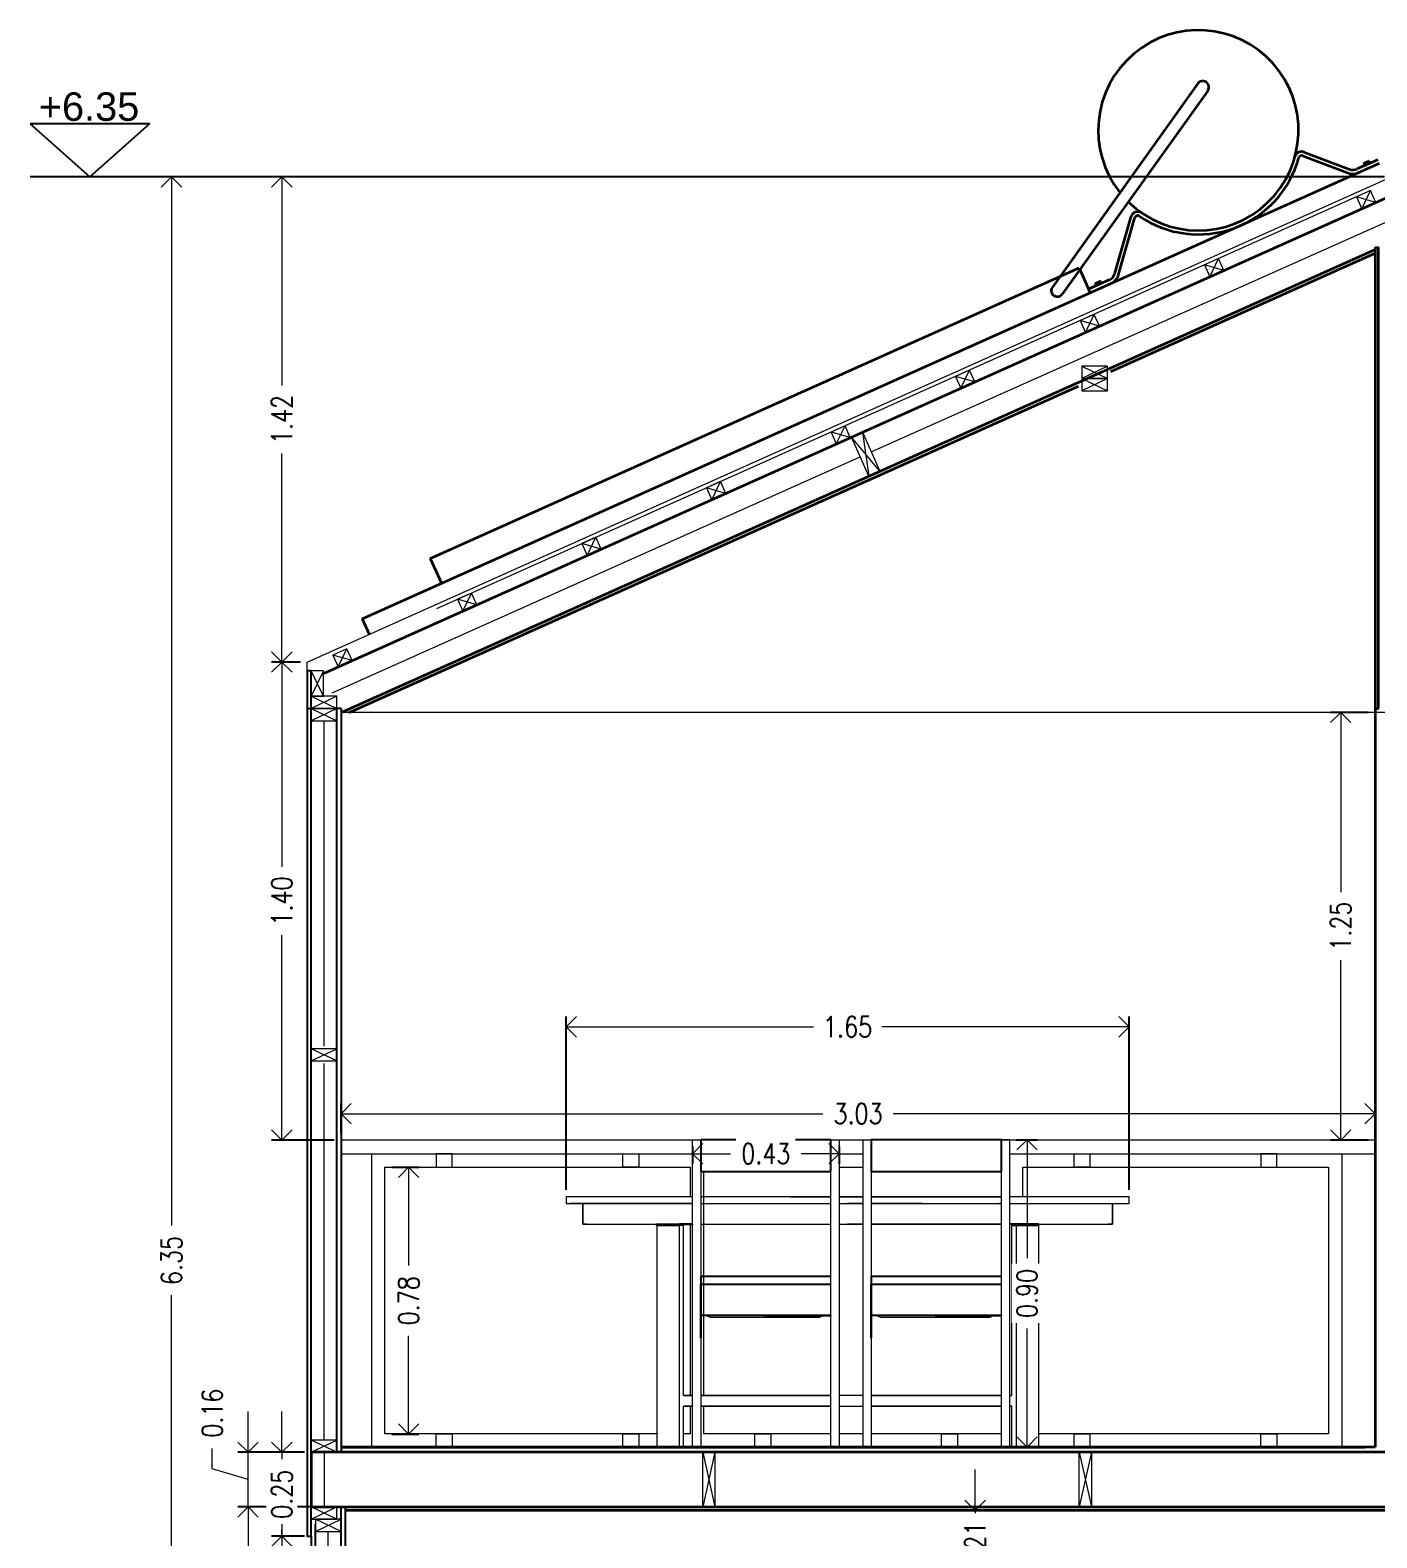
# Model space of a CAD drawing. Header units: inches. Extents: x -102.5 to -49.9, y 36.2 to 69.9.
# Drawn here: x -57.043 to -53.094, y 60.342 to 64.761 of the extents above; entities that cross this region are included whole.
import ezdxf

# ---------------------------------------------------------------- set-up
doc = ezdxf.new("R2010")
doc.units = ezdxf.units.IN
doc.header["$MEASUREMENT"] = 0
doc.layers.get('DEFPOINTS').update_dxf_attribs({"color": 210})
for name, color, linetype, lineweight in [('A-ANNO-DIMS', 3, 'Continuous', 18), ('A-DETL-MBND', 3, 'Continuous', 18), ('A-DETL-MCUT', 4, 'Continuous', 25), ('A-ELEV-IDEN', 3, 'Continuous', 18), ('A-ELEV-MBE1', 7, 'Continuous', 35), ('A-ELEV-MBE2', 4, 'Continuous', 25), ('A-SECT-MCUT', 7, 'Continuous', 35), ('A-WALL-PATT', 8, 'Continuous', 18), ('A-WALL-STUD', 3, 'Continuous', 18), ('arredi', 7, 'Continuous', 20)]:
    doc.layers.add(name, color=color, linetype=linetype, lineweight=lineweight)
doc.styles.add('E-ROMANS', font='romans.shx', dxfattribs={"width": 0.8})
doc.styles.get("Standard").update_dxf_attribs({"font": 'Arial.ttf'})
doc.dimstyles.new('Fabio1', dxfattribs={"dimscale": 0.001, "dimtxt": 60, "dimasz": 60, "dimexe": 30, "dimexo": 20, "dimgap": 30, "dimtad": 0, "dimzin": 0, "dimdsep": 46, "dimtxsty": 'E-ROMANS', "dimblk": 'OPEN90', "dimcen": 90, "dimclrd": 3, "dimclre": 3, "dimclrt": 3, "dimadec": 0, "dimazin": 0, "dimtfac": 1, "dimtmove": 1, "dimatfit": 3, "dimldrblk": 'OPEN90', "dimfxl": 1, "dimtfill": 1, "dimtolj": 1, "dimtzin": 0, "dimlwd": -1, "dimarcsym": 0})

# ---------------------------------------------------------------- blocks, each defined once
blk = doc.blocks.new('_Open90')
at = {"color": 0, "linetype": 'ByBlock', "lineweight": -2}
for p, q in [((0, 0), (-1, 0)), ((-0.5, 0.5), (0, 0)), ((0, 0), (-0.5, -0.5))]:
    blk.add_line(p, q, dxfattribs=at)
blk = doc.blocks.new('*D1373')
at = {"layer": 'A-ANNO-DIMS', "color": 3, "lineweight": -2, "transparency": 16777216}
for p, q in [((-53.1192, 62.7615), (-53.23, 62.7615)), ((-53.1192, 61.5081), (-53.23, 61.5081))]:
    blk.add_line(p, q, dxfattribs=at)
at = {"layer": 'A-ANNO-DIMS', "color": 3, "transparency": 16777216}
for p, q in [((-53.2, 62.7015), (-53.2, 62.2345)), ((-53.2, 61.5681), (-53.2, 62.0351))]:
    blk.add_line(p, q, dxfattribs=at)
at = {"layer": 'DEFPOINTS', "color": 0, "transparency": 16777216}
for p in [(-53.0992, 62.7615), (-53.2, 61.5081), (-53.0992, 61.5081)]:
    blk.add_point(p, dxfattribs=at)
at = {"layer": 'A-ANNO-DIMS', "color": 3, "transparency": 16777216, "xscale": 0.06, "yscale": 0.06, "zscale": 0.06}
for p, rotation in [((-53.2, 62.7615), 90), ((-53.2, 61.5081), 270)]:
    blk.add_blockref('_Open90', p, dxfattribs=dict(at, rotation=rotation))
at = {"layer": 'A-ANNO-DIMS', "color": 3, "transparency": 16777216, "insert": (-53.2, 62.1348), "char_height": 0.06, "attachment_point": 5, "rotation": 90, "style": 'E-ROMANS', "bg_fill": 3, "box_fill_scale": 1.25, "bg_fill_color": 256, "bg_fill_true_color": 13158600, "bg_fill_transparency": 0}
blk.add_mtext('\\A1;1.25', dxfattribs=at)
blk = doc.blocks.new('*D1374')
at = {"layer": 'A-ANNO-DIMS', "color": 3, "lineweight": -2, "transparency": 16777216}
for p, q in [((-56.1311, 61.5281), (-56.1311, 61.6153)), ((-53.0992, 61.5281), (-53.0992, 61.6153))]:
    blk.add_line(p, q, dxfattribs=at)
at = {"layer": 'A-ANNO-DIMS', "color": 3, "transparency": 16777216}
for p, q in [((-56.0711, 61.5853), (-54.7183, 61.5853)), ((-53.1592, 61.5853), (-54.512, 61.5853))]:
    blk.add_line(p, q, dxfattribs=at)
at = {"layer": 'DEFPOINTS', "color": 0, "transparency": 16777216}
for p in [(-53.0992, 61.5853), (-56.1311, 61.5081), (-53.0992, 61.5081)]:
    blk.add_point(p, dxfattribs=at)
at = {"layer": 'A-ANNO-DIMS', "color": 3, "transparency": 16777216, "xscale": 0.06, "yscale": 0.06, "zscale": 0.06, "rotation": 180}
blk.add_blockref('_Open90', (-56.1311, 61.5853), dxfattribs=at)
at = {"layer": 'A-ANNO-DIMS', "color": 3, "transparency": 16777216, "xscale": 0.06, "yscale": 0.06, "zscale": 0.06}
blk.add_blockref('_Open90', (-53.0992, 61.5853), dxfattribs=at)
at = {"layer": 'A-ANNO-DIMS', "color": 3, "transparency": 16777216, "insert": (-54.6152, 61.5853), "char_height": 0.06, "attachment_point": 5, "style": 'E-ROMANS', "bg_fill": 3, "box_fill_scale": 1.25, "bg_fill_color": 256, "bg_fill_true_color": 13158600, "bg_fill_transparency": 0}
blk.add_mtext('\\A1;3.03', dxfattribs=at)
blk = doc.blocks.new('*D1375')
at = {"layer": 'A-ANNO-DIMS', "color": 3, "lineweight": -2, "transparency": 16777216}
for p, q in [((-55.471, 61.3617), (-55.471, 61.87)), ((-53.8202, 61.3617), (-53.8202, 61.87))]:
    blk.add_line(p, q, dxfattribs=at)
at = {"layer": 'A-ANNO-DIMS', "color": 3, "transparency": 16777216}
for p, q in [((-55.411, 61.84), (-54.7453, 61.84)), ((-53.8802, 61.84), (-54.5459, 61.84))]:
    blk.add_line(p, q, dxfattribs=at)
at = {"layer": 'DEFPOINTS', "color": 0, "transparency": 16777216}
for p in [(-53.8202, 61.84), (-55.471, 61.3417, 1), (-53.8202, 61.3417, 1)]:
    blk.add_point(p, dxfattribs=at)
at = {"layer": 'A-ANNO-DIMS', "color": 3, "transparency": 16777216, "xscale": 0.06, "yscale": 0.06, "zscale": 0.06, "rotation": 180}
blk.add_blockref('_Open90', (-55.471, 61.84), dxfattribs=at)
at = {"layer": 'A-ANNO-DIMS', "color": 3, "transparency": 16777216, "xscale": 0.06, "yscale": 0.06, "zscale": 0.06}
blk.add_blockref('_Open90', (-53.8202, 61.84), dxfattribs=at)
at = {"layer": 'A-ANNO-DIMS', "color": 3, "transparency": 16777216, "insert": (-54.6456, 61.84), "char_height": 0.06, "attachment_point": 5, "style": 'E-ROMANS', "bg_fill": 3, "box_fill_scale": 1.25, "bg_fill_color": 256, "bg_fill_true_color": 13158600, "bg_fill_transparency": 0}
blk.add_mtext('\\A1;1.65', dxfattribs=at)
blk = doc.blocks.new('*D1376')
at = {"layer": 'A-ANNO-DIMS', "color": 3, "lineweight": -2, "transparency": 16777216}
for p, q in [((-54.1511, 61.5091), (-54.0897, 61.5091)), ((-54.1511, 60.6078), (-54.0897, 60.6078))]:
    blk.add_line(p, q, dxfattribs=at)
at = {"layer": 'A-ANNO-DIMS', "color": 3, "transparency": 16777216}
for p, q in [((-54.1197, 61.4491), (-54.1197, 61.1616)), ((-54.1197, 60.6678), (-54.1197, 60.9553))]:
    blk.add_line(p, q, dxfattribs=at)
at = {"layer": 'DEFPOINTS', "color": 0, "transparency": 16777216}
for p in [(-54.1711, 61.5091, 1), (-54.1711, 60.6078, 1), (-54.1197, 60.6078)]:
    blk.add_point(p, dxfattribs=at)
at = {"layer": 'A-ANNO-DIMS', "color": 3, "transparency": 16777216, "xscale": 0.06, "yscale": 0.06, "zscale": 0.06}
for p, rotation in [((-54.1197, 61.5091), 90), ((-54.1197, 60.6078), 270)]:
    blk.add_blockref('_Open90', p, dxfattribs=dict(at, rotation=rotation))
at = {"layer": 'A-ANNO-DIMS', "color": 3, "transparency": 16777216, "insert": (-54.1197, 61.0584), "char_height": 0.06, "attachment_point": 5, "rotation": 90, "style": 'E-ROMANS', "bg_fill": 3, "box_fill_scale": 1.25, "bg_fill_color": 256, "bg_fill_true_color": 13158600, "bg_fill_transparency": 0}
blk.add_mtext('\\A1;0.90', dxfattribs=at)
blk = doc.blocks.new('*D1361')
at = {"layer": 'A-ANNO-DIMS', "color": 3, "transparency": 16777216}
for p, q in [((-54.2716, 60.4828), (-54.2716, 60.5428)), ((-54.2716, 60.4228), (-54.2716, 60.4141)), ((-54.2716, 60.2128), (-54.2716, 60.2215)), ((-54.2716, 60.1528), (-54.2716, 60.0928))]:
    blk.add_line(p, q, dxfattribs=at)
at = {"layer": 'A-ANNO-DIMS', "color": 3, "lineweight": -2, "transparency": 16777216}
for p, q in [((-54.2107, 60.4228), (-54.3016, 60.4228)), ((-54.2107, 60.2128), (-54.3016, 60.2128))]:
    blk.add_line(p, q, dxfattribs=at)
at = {"layer": 'DEFPOINTS', "color": 0, "transparency": 16777216}
for p in [(-54.1907, 60.4228), (-54.1907, 60.2128)]:
    blk.add_point(p, dxfattribs=at)
at = {"layer": 'A-ANNO-DIMS', "color": 3, "transparency": 16777216, "xscale": 0.06, "yscale": 0.06, "zscale": 0.06}
for p, rotation in [((-54.2716, 60.4228), 270), ((-54.2716, 60.2128), 90)]:
    blk.add_blockref('_Open90', p, dxfattribs=dict(at, rotation=rotation))
at = {"layer": 'A-ANNO-DIMS', "color": 3, "transparency": 16777216, "insert": (-54.2716, 60.3178), "char_height": 0.06, "attachment_point": 5, "rotation": 90, "style": 'E-ROMANS', "bg_fill": 3, "box_fill_scale": 1.25, "bg_fill_color": 256, "bg_fill_true_color": 13158600, "bg_fill_transparency": 0}
blk.add_mtext('\\A1;0.21', dxfattribs=at)
at = {"layer": 'DEFPOINTS', "color": 0, "transparency": 16777216}
blk.add_point((-54.2716, 60.4228), dxfattribs=at)
blk = doc.blocks.new('*D1365')
at = {"layer": 'A-ANNO-DIMS', "color": 3, "lineweight": -2, "transparency": 16777216}
for p, q in [((-56.2382, 60.4328), (-56.3346, 60.4328)), ((-56.2382, 58.1128), (-56.3346, 58.1128))]:
    blk.add_line(p, q, dxfattribs=at)
at = {"layer": 'A-ANNO-DIMS', "color": 3, "transparency": 16777216}
for p, q in [((-56.3046, 60.3728), (-56.3046, 59.376)), ((-56.3046, 58.1728), (-56.3046, 59.1697))]:
    blk.add_line(p, q, dxfattribs=at)
at = {"layer": 'DEFPOINTS', "color": 0, "transparency": 16777216}
for p in [(-56.3046, 60.4328), (-56.2182, 60.4328), (-56.2182, 58.1128)]:
    blk.add_point(p, dxfattribs=at)
at = {"layer": 'A-ANNO-DIMS', "color": 3, "transparency": 16777216, "xscale": 0.06, "yscale": 0.06, "zscale": 0.06}
for p, rotation in [((-56.3046, 60.4328), 90), ((-56.3046, 58.1128), 270)]:
    blk.add_blockref('_Open90', p, dxfattribs=dict(at, rotation=rotation))
at = {"layer": 'A-ANNO-DIMS', "color": 3, "transparency": 16777216, "insert": (-56.3046, 59.2728), "char_height": 0.06, "attachment_point": 5, "rotation": 90, "style": 'E-ROMANS', "bg_fill": 3, "box_fill_scale": 1.25, "bg_fill_color": 256, "bg_fill_true_color": 13158600, "bg_fill_transparency": 0}
blk.add_mtext('\\A1;2.32', dxfattribs=at)
blk = doc.blocks.new('*D1366')
at = {"layer": 'A-ANNO-DIMS', "color": 3, "transparency": 16777216}
for p, q in [((-56.4036, 60.6528), (-56.4036, 60.7128)), ((-56.5086, 60.5443), (-56.5086, 60.6043)), ((-56.4036, 60.4328), (-56.4036, 60.5928)), ((-56.4036, 60.4328), (-56.4036, 60.5928)), ((-56.4036, 60.5128), (-56.5086, 60.5443)), ((-56.4036, 60.3728), (-56.4036, 60.3128))]:
    blk.add_line(p, q, dxfattribs=at)
at = {"layer": 'A-ANNO-DIMS', "color": 3, "lineweight": -2, "transparency": 16777216}
for p, q in [((-56.2381, 60.5928), (-56.4336, 60.5928)), ((-56.1391, 60.4328), (-56.4336, 60.4328))]:
    blk.add_line(p, q, dxfattribs=at)
at = {"layer": 'DEFPOINTS', "color": 0, "transparency": 16777216}
for p in [(-56.4036, 60.5928), (-56.2181, 60.5928), (-56.1191, 60.4328)]:
    blk.add_point(p, dxfattribs=at)
at = {"layer": 'A-ANNO-DIMS', "color": 3, "transparency": 16777216, "xscale": 0.06, "yscale": 0.06, "zscale": 0.06}
for p, rotation in [((-56.4036, 60.5928), 270), ((-56.4036, 60.4328), 90)]:
    blk.add_blockref('_Open90', p, dxfattribs=dict(at, rotation=rotation))
at = {"layer": 'A-ANNO-DIMS', "color": 3, "transparency": 16777216, "insert": (-56.5086, 60.7075), "char_height": 0.06, "attachment_point": 5, "rotation": 90, "style": 'E-ROMANS', "bg_fill": 3, "box_fill_scale": 1.25, "bg_fill_color": 256, "bg_fill_true_color": 13158600, "bg_fill_transparency": 0}
blk.add_mtext('\\A1;0.16', dxfattribs=at)
blk = doc.blocks.new('*D1367')
at = {"layer": 'A-ANNO-DIMS', "color": 3, "transparency": 16777216}
for p, q in [((-56.3046, 60.6528), (-56.3046, 60.7128)), ((-56.3046, 60.5928), (-56.3046, 60.573)), ((-56.3046, 60.3468), (-56.3046, 60.3667)), ((-56.3046, 60.2868), (-56.3046, 60.2268))]:
    blk.add_line(p, q, dxfattribs=at)
at = {"layer": 'A-ANNO-DIMS', "color": 3, "lineweight": -2, "transparency": 16777216}
for p, q in [((-56.2381, 60.5928), (-56.3346, 60.5928)), ((-56.2382, 60.3468), (-56.3346, 60.3468))]:
    blk.add_line(p, q, dxfattribs=at)
at = {"layer": 'DEFPOINTS', "color": 0, "transparency": 16777216}
for p in [(-56.2181, 60.5928), (-56.3046, 60.3468), (-56.2182, 60.3468)]:
    blk.add_point(p, dxfattribs=at)
at = {"layer": 'A-ANNO-DIMS', "color": 3, "transparency": 16777216, "xscale": 0.06, "yscale": 0.06, "zscale": 0.06}
for p, rotation in [((-56.3046, 60.5928), 270), ((-56.3046, 60.3468), 90)]:
    blk.add_blockref('_Open90', p, dxfattribs=dict(at, rotation=rotation))
at = {"layer": 'A-ANNO-DIMS', "color": 3, "transparency": 16777216, "insert": (-56.3046, 60.4698), "char_height": 0.06, "attachment_point": 5, "rotation": 90, "style": 'E-ROMANS', "bg_fill": 3, "box_fill_scale": 1.25, "bg_fill_color": 256, "bg_fill_true_color": 13158600, "bg_fill_transparency": 0}
blk.add_mtext('\\A1;0.25', dxfattribs=at)
blk = doc.blocks.new('*D1368')
at = {"layer": 'A-ANNO-DIMS', "color": 3, "lineweight": -2, "transparency": 16777216}
for p, q in [((-56.2502, 62.9092), (-56.3346, 62.9092)), ((-56.1511, 61.5081), (-56.3346, 61.5081))]:
    blk.add_line(p, q, dxfattribs=at)
at = {"layer": 'A-ANNO-DIMS', "color": 3, "transparency": 16777216}
for p, q in [((-56.3046, 62.8492), (-56.3046, 62.3084)), ((-56.3046, 61.5681), (-56.3046, 62.109))]:
    blk.add_line(p, q, dxfattribs=at)
at = {"layer": 'DEFPOINTS', "color": 0, "transparency": 16777216}
for p in [(-56.3046, 62.9092), (-56.2302, 62.9092), (-56.1311, 61.5081)]:
    blk.add_point(p, dxfattribs=at)
at = {"layer": 'A-ANNO-DIMS', "color": 3, "transparency": 16777216, "xscale": 0.06, "yscale": 0.06, "zscale": 0.06}
for p, rotation in [((-56.3046, 62.9092), 90), ((-56.3046, 61.5081), 270)]:
    blk.add_blockref('_Open90', p, dxfattribs=dict(at, rotation=rotation))
at = {"layer": 'A-ANNO-DIMS', "color": 3, "transparency": 16777216, "insert": (-56.3046, 62.2087), "char_height": 0.06, "attachment_point": 5, "rotation": 90, "style": 'E-ROMANS', "bg_fill": 3, "box_fill_scale": 1.25, "bg_fill_color": 256, "bg_fill_true_color": 13158600, "bg_fill_transparency": 0}
blk.add_mtext('\\A1;1.40', dxfattribs=at)
blk = doc.blocks.new('*D1354')
at = {"layer": 'A-ANNO-DIMS', "color": 3, "lineweight": -2, "transparency": 16777216}
for p, q in [((-53.0716, 64.3313), (-56.3346, 64.3313)), ((-56.2502, 62.9092), (-56.3346, 62.9092))]:
    blk.add_line(p, q, dxfattribs=at)
at = {"layer": 'A-ANNO-DIMS', "color": 3, "transparency": 16777216}
for p, q in [((-56.3046, 64.2713), (-56.3046, 63.72)), ((-56.3046, 62.9692), (-56.3046, 63.5205))]:
    blk.add_line(p, q, dxfattribs=at)
at = {"layer": 'DEFPOINTS', "color": 0, "transparency": 16777216}
for p in [(-56.3046, 64.3313), (-53.0516, 64.3313), (-56.2302, 62.9092)]:
    blk.add_point(p, dxfattribs=at)
at = {"layer": 'A-ANNO-DIMS', "color": 3, "transparency": 16777216, "xscale": 0.06, "yscale": 0.06, "zscale": 0.06}
for p, rotation in [((-56.3046, 64.3313), 90), ((-56.3046, 62.9092), 270)]:
    blk.add_blockref('_Open90', p, dxfattribs=dict(at, rotation=rotation))
at = {"layer": 'A-ANNO-DIMS', "color": 3, "transparency": 16777216, "insert": (-56.3046, 63.6202), "char_height": 0.06, "attachment_point": 5, "rotation": 90, "style": 'E-ROMANS', "bg_fill": 3, "box_fill_scale": 1.25, "bg_fill_color": 256, "bg_fill_true_color": 13158600, "bg_fill_transparency": 0}
blk.add_mtext('\\A1;1.42', dxfattribs=at)
blk = doc.blocks.new('*D1356')
at = {"layer": 'A-ANNO-DIMS', "color": 3, "lineweight": -2, "transparency": 16777216}
for p, q in [((-56.3246, 64.3313), (-56.6581, 64.3313)), ((-56.3246, 57.9788), (-56.6581, 57.9788))]:
    blk.add_line(p, q, dxfattribs=at)
at = {"layer": 'A-ANNO-DIMS', "color": 3, "transparency": 16777216}
for p, q in [((-56.6281, 64.2713), (-56.6281, 61.2571)), ((-56.6281, 58.0388), (-56.6281, 61.0531))]:
    blk.add_line(p, q, dxfattribs=at)
at = {"layer": 'DEFPOINTS', "color": 0, "transparency": 16777216}
for p in [(-56.6281, 64.3313), (-56.3046, 64.3313), (-56.3046, 57.9788)]:
    blk.add_point(p, dxfattribs=at)
at = {"layer": 'A-ANNO-DIMS', "color": 3, "transparency": 16777216, "xscale": 0.06, "yscale": 0.06, "zscale": 0.06}
for p, rotation in [((-56.6281, 64.3313), 90), ((-56.6281, 57.9788), 270)]:
    blk.add_blockref('_Open90', p, dxfattribs=dict(at, rotation=rotation))
at = {"layer": 'A-ANNO-DIMS', "color": 3, "transparency": 16777216, "insert": (-56.6281, 61.1551), "char_height": 0.06, "attachment_point": 5, "rotation": 90, "style": 'E-ROMANS', "bg_fill": 3, "box_fill_scale": 1.25, "bg_fill_color": 256, "bg_fill_true_color": 13158600, "bg_fill_transparency": 0}
blk.add_mtext('\\A1;6.35', dxfattribs=at)
blk = doc.blocks.new('*D1352')
at = {"layer": 'arredi', "color": 3, "lineweight": -2, "transparency": 16777216}
for p, q in [((-55.1001, 61.4891), (-55.1001, 61.4381)), ((-54.671, 61.4891), (-54.671, 61.4381))]:
    blk.add_line(p, q, dxfattribs=at)
at = {"layer": 'arredi', "color": 3, "transparency": 16777216}
for p, q in [((-55.0401, 61.4681), (-54.9887, 61.4681)), ((-54.731, 61.4681), (-54.7824, 61.4681))]:
    blk.add_line(p, q, dxfattribs=at)
at = {"layer": 'DEFPOINTS', "color": 0, "transparency": 16777216}
for p in [(-55.1001, 61.5091, 1), (-54.671, 61.5091, 1), (-54.671, 61.4681)]:
    blk.add_point(p, dxfattribs=at)
at = {"layer": 'arredi', "color": 3, "transparency": 16777216, "xscale": 0.06, "yscale": 0.06, "zscale": 0.06, "rotation": 180}
blk.add_blockref('_Open90', (-55.1001, 61.4681), dxfattribs=at)
at = {"layer": 'arredi', "color": 3, "transparency": 16777216, "xscale": 0.06, "yscale": 0.06, "zscale": 0.06}
blk.add_blockref('_Open90', (-54.671, 61.4681), dxfattribs=at)
at = {"layer": 'arredi', "color": 3, "transparency": 16777216, "insert": (-54.8856, 61.4681), "char_height": 0.06, "attachment_point": 5, "style": 'E-ROMANS', "bg_fill": 3, "box_fill_scale": 1.25, "bg_fill_color": 256, "bg_fill_true_color": 13158600, "bg_fill_transparency": 0}
blk.add_mtext('\\A1;0.43', dxfattribs=at)
blk = doc.blocks.new('*D1353')
at = {"layer": 'arredi', "color": 3, "lineweight": -2, "transparency": 16777216}
for p, q in [((-55.9822, 61.4281), (-55.9029, 61.4281)), ((-55.9822, 60.646), (-55.9029, 60.646))]:
    blk.add_line(p, q, dxfattribs=at)
at = {"layer": 'arredi', "color": 3, "transparency": 16777216}
for p, q in [((-55.9329, 61.3681), (-55.9329, 61.1402)), ((-55.9329, 60.706), (-55.9329, 60.9339))]:
    blk.add_line(p, q, dxfattribs=at)
at = {"layer": 'DEFPOINTS', "color": 0, "transparency": 16777216}
for p in [(-56.0022, 61.4281), (-56.0022, 60.646), (-55.9329, 60.646)]:
    blk.add_point(p, dxfattribs=at)
at = {"layer": 'arredi', "color": 3, "transparency": 16777216, "xscale": 0.06, "yscale": 0.06, "zscale": 0.06}
for p, rotation in [((-55.9329, 61.4281), 90), ((-55.9329, 60.646), 270)]:
    blk.add_blockref('_Open90', p, dxfattribs=dict(at, rotation=rotation))
at = {"layer": 'arredi', "color": 3, "transparency": 16777216, "insert": (-55.9329, 61.0371), "char_height": 0.06, "attachment_point": 5, "rotation": 90, "style": 'E-ROMANS', "bg_fill": 3, "box_fill_scale": 1.25, "bg_fill_color": 256, "bg_fill_true_color": 13158600, "bg_fill_transparency": 0}
blk.add_mtext('\\A1;0.78', dxfattribs=at)

msp = doc.modelspace()

# ---------------------------------------------------------------- linework, layer by layer
at = {"color": 7, "lineweight": 0}
for p, q in [((-55.1274, 61.258, 1), (-55.1401, 61.258, 1)), ((-55.1274, 61.2616, 1), (-55.1274, 61.258, 1)), ((-55.2055, 60.7284, 1), (-55.2055, 60.7284, 1))]:
    msp.add_line(p, q, dxfattribs=at)
for points in [[(-55.1001, 61.0942), (-55.1001, 61.5091), (-55.0765, 61.5091)], [(-54.6947, 61.0942), (-54.6947, 61.5091), (-54.671, 61.5091)], [(-54.6001, 61.0942), (-54.6001, 61.5091), (-54.5765, 61.5091)], [(-54.1711, 61.5081), (-54.1711, 61.5091), (-54.1948, 61.5091)], [(-54.4638, 61.3417), (-54.5765, 61.3417)], [(-55.0765, 61.3217), (-54.6947, 61.3217)], [(-54.5765, 61.3217), (-54.1947, 61.3217)], [(-55.1274, 60.7594), (-55.1274, 61.258)], [(-54.5765, 61.2616), (-54.4838, 61.2616)], [(-54.1638, 61.2616), (-54.1638, 61.258)], [(-54.1966, 60.7594), (-54.5765, 60.7594)], [(-55.1881, 60.6078), (-55.1225, 60.6078), (-55.1098, 60.6078)], [(-55.1095, 60.6078), (-55.1223, 60.6078), (-55.1879, 60.6078)], [(-54.0654, 60.6078), (-54.131, 60.6078), (-54.1437, 60.6078)], [(-54.1437, 60.6078), (-54.131, 60.6078), (-54.0654, 60.6078)]]:
    msp.add_lwpolyline(points, dxfattribs=at)
at = {"color": 7, "lineweight": 0, "elevation": 1}
for points in [[(-55.0765, 61.005), (-55.0765, 60.6078), (-55.1001, 60.6078), (-55.1001, 61.005), (-55.1001, 61.0178), (-55.1001, 61.0305), (-55.1001, 61.0432), (-55.1001, 61.056), (-55.1001, 61.0687), (-55.1001, 61.0815), (-55.1001, 61.0942), (-55.1001, 61.5091), (-55.0765, 61.5091), (-55.0765, 61.0942), (-55.0765, 61.0815), (-55.0765, 61.0687), (-55.0765, 61.056), (-55.0765, 61.0432), (-55.0765, 61.0305), (-55.0765, 61.0178), (-55.0765, 61.005), (-55.0765, 60.6138)], [(-54.671, 61.005), (-54.671, 60.6077), (-54.6947, 60.6077), (-54.6947, 61.005), (-54.6947, 61.0178), (-54.6947, 61.0305), (-54.6947, 61.0432), (-54.6947, 61.056), (-54.6947, 61.0687), (-54.6947, 61.0815), (-54.6947, 61.0942), (-54.6947, 61.5091), (-54.671, 61.5091), (-54.671, 61.0942), (-54.671, 61.0815), (-54.671, 61.0687), (-54.671, 61.056), (-54.671, 61.0432), (-54.671, 61.0305), (-54.671, 61.0178), (-54.671, 61.005), (-54.671, 60.6138)], [(-54.1711, 61.5081), (-54.1711, 61.5091), (-54.1948, 61.5091), (-54.1948, 61.5081)], [(-54.1711, 61.005), (-54.1711, 60.6078), (-54.1947, 60.6078), (-54.1947, 61.005), (-54.1947, 61.0178), (-54.1947, 61.0305), (-54.1947, 61.0432), (-54.1947, 61.056), (-54.1947, 61.0687), (-54.1947, 61.0815), (-54.1947, 61.0942), (-54.1947, 61.5091), (-54.1711, 61.5091), (-54.1711, 61.0942), (-54.1711, 61.0815), (-54.1711, 61.0687), (-54.1711, 61.056), (-54.1711, 61.0432), (-54.1711, 61.0305), (-54.1711, 61.0178), (-54.1711, 61.005), (-54.1711, 60.6138)], [(-55.1001, 61.3417), (-55.4583, 61.3417), (-55.471, 61.3417), (-55.471, 61.3217), (-55.4583, 61.3217)], [(-54.8129, 61.3417), (-54.6947, 61.3417), (-54.9783, 61.3417), (-55.0765, 61.3417)], [(-54.3129, 61.3417), (-54.1947, 61.3417), (-54.4783, 61.3417), (-54.5765, 61.3417), (-54.3129, 61.3417), (-54.2002, 61.3417), (-54.1966, 61.3417), (-54.2002, 61.3417)], [(-54.1711, 61.3217), (-54.0966, 61.3217), (-54.0056, 61.3217), (-53.9293, 61.3217), (-53.8711, 61.3217), (-53.8329, 61.3217), (-53.8202, 61.3217), (-53.8202, 61.3417), (-53.8329, 61.3417), (-53.8711, 61.3417), (-53.9293, 61.3417), (-54.0056, 61.3417), (-54.0966, 61.3417), (-54.1711, 61.3417)], [(-55.4092, 61.2616), (-55.4219, 61.2616), (-55.4219, 61.3217), (-55.4219, 61.2616), (-55.4092, 61.2616), (-55.3764, 61.2616), (-55.3237, 61.2616), (-55.2546, 61.2616), (-55.2055, 61.2616)], [(-54.671, 61.3217), (-54.6456, 61.3217), (-54.6001, 61.3217), (-54.6456, 61.3217)], [(-54.4274, 61.3217), (-54.5765, 61.3217), (-54.4274, 61.3217), (-54.2002, 61.3217), (-54.1966, 61.3217), (-54.2002, 61.3217)], [(-54.0857, 61.2616), (-54.0366, 61.2616), (-53.9675, 61.2616), (-53.9148, 61.2616), (-53.882, 61.2616), (-53.8693, 61.2616), (-53.8693, 61.3217), (-53.8693, 61.2616), (-53.882, 61.2616)], [(-55.2055, 61.258), (-55.2055, 60.7284), (-55.2055, 60.6078), (-55.1401, 60.6078), (-55.1274, 60.6078), (-55.1274, 60.7284)], [(-55.1401, 61.258), (-55.1401, 60.7594), (-55.1401, 60.7284), (-55.1401, 60.6078)], [(-55.0765, 61.2616), (-54.9837, 61.2616), (-54.6947, 61.2616)], [(-54.671, 61.2616), (-54.6456, 61.2616), (-54.6001, 61.2616), (-54.6456, 61.2616)], [(-54.1966, 61.2616), (-54.4838, 61.2616), (-54.5765, 61.2616), (-54.4838, 61.2616), (-54.1947, 61.2616)], [(-54.1638, 60.7594), (-54.1638, 61.258), (-54.1511, 61.258), (-54.1511, 60.7594), (-54.1511, 60.7284), (-54.1511, 60.6076), (-54.1638, 60.6076), (-54.1638, 60.7284), (-54.1711, 60.7284), (-54.1638, 60.7284)], [(-54.1511, 61.258), (-54.0857, 61.258), (-54.0857, 60.7594), (-54.0857, 60.7284), (-54.0857, 60.6078), (-54.1511, 60.6078)], [(-55.0601, 60.9941), (-55.0492, 60.9886), (-55.0401, 60.9886), (-54.8892, 60.9886), (-54.7365, 60.9886), (-54.7274, 60.9886), (-54.7183, 60.9941)], [(-54.5765, 61.005), (-54.5765, 60.6078), (-54.5983, 60.6077), (-54.5765, 60.6078), (-54.5983, 60.6077)], [(-54.5601, 60.9941), (-54.5492, 60.9886), (-54.5402, 60.9886), (-54.3892, 60.9886), (-54.2366, 60.9886), (-54.2274, 60.9886), (-54.2184, 60.9941)], [(-54.6001, 60.7594), (-54.6456, 60.7594), (-54.671, 60.7594)], [(-54.671, 60.7284), (-54.6456, 60.7284), (-54.6001, 60.7284)]]:
    msp.add_lwpolyline(points, dxfattribs=at)
at = {"elevation": 1}
for points in [[(-54.6947, 61.4163), (-54.6947, 61.5091), (-55.0765, 61.5091), (-55.0765, 61.4163), (-54.6947, 61.4163)], [(-54.1947, 61.4163), (-54.1947, 61.5091), (-54.5765, 61.5091), (-54.5765, 61.4163), (-54.1947, 61.4163)], [(-55.1401, 61.258), (-55.2055, 61.258), (-55.2055, 61.2616), (-55.1001, 61.2616), (-55.1383, 61.2616)], [(-54.0857, 61.258), (-54.0857, 61.2616), (-54.1711, 61.2616)], [(-54.6947, 61.1079), (-55.0765, 61.1079), (-55.0765, 60.9941), (-55.0765, 61.0859), (-54.6947, 61.0859)], [(-54.1947, 61.1079), (-54.5765, 61.1079), (-54.5765, 60.9941), (-54.5765, 61.0859), (-54.1947, 61.0859)], [(-54.8892, 60.9941), (-54.6947, 60.9941), (-54.8892, 60.9941), (-55.0765, 60.9941), (-55.0765, 60.9286), (-55.0765, 60.9941), (-55.0765, 61.0055)], [(-54.3892, 60.9941), (-54.1947, 60.9941), (-54.3892, 60.9941), (-54.5765, 60.9941), (-54.5765, 60.9286), (-54.5765, 60.9941), (-54.5765, 61.0055)]]:
    msp.add_lwpolyline(points, dxfattribs=at)
at = {"color": 7, "lineweight": 0, "elevation": 1}
for points in [[(-54.6001, 61.0815), (-54.6001, 61.5091), (-54.5765, 61.5091), (-54.5765, 61.0942), (-54.5765, 61.0815), (-54.5765, 61.0687), (-54.5765, 61.056), (-54.5765, 61.0432), (-54.5765, 61.0305), (-54.5765, 61.0178), (-54.5765, 61.005), (-54.5765, 60.6078), (-54.6001, 60.6078), (-54.6001, 61.005), (-54.6001, 61.0178), (-54.6001, 61.0305), (-54.6001, 61.0432), (-54.6001, 61.056), (-54.6001, 61.0687)], [(-54.671, 61.3417), (-54.6456, 61.3417)], [(-54.6456, 61.3417), (-54.6001, 61.3417)], [(-55.3619, 61.3217), (-55.4201, 61.3217), (-55.4583, 61.3217), (-55.4201, 61.3217), (-55.3619, 61.3217), (-55.2856, 61.3217), (-55.1946, 61.3217), (-55.1001, 61.3217), (-55.1946, 61.3217), (-55.2856, 61.3217)], [(-55.1274, 60.7594), (-55.1001, 60.7594)], [(-55.1001, 60.7284), (-55.1274, 60.7284)], [(-55.0765, 60.7594), (-54.6947, 60.7594)], [(-54.6947, 60.7284), (-55.0765, 60.7284)], [(-54.5765, 60.7594), (-54.1966, 60.7594)], [(-54.1966, 60.7284), (-54.5765, 60.7284)], [(-54.1711, 60.7594), (-54.1638, 60.7594)]]:
    msp.add_lwpolyline(points, close=True, dxfattribs=at)
at = {"layer": 'A-ANNO-DIMS'}
msp.add_line((-53.0041, 62.7615), (-56.1311, 62.7616), dxfattribs=at)
at = {"layer": 'A-DETL-MBND'}
for p, q in [((-56.2302, 62.9092), (-53.0209, 64.345)), ((-56.2302, 62.8838), (-56.2302, 62.9092))]:
    msp.add_line(p, q, dxfattribs=at)
at = {"layer": 'A-DETL-MCUT'}
msp.add_line((-56.1311, 62.7728), (-56.1431, 62.7728), dxfattribs=at)
msp.add_lwpolyline([(-56.2181, 62.8838), (-56.2302, 62.8838), (-56.2302, 62.7728), (-56.2181, 62.7728)], close=True, dxfattribs=at)
for points in [[(-56.2302, 62.7728), (-56.2302, 60.3468), (-56.2182, 60.3468), (-56.2181, 62.7728)], [(-56.1311, 62.7728), (-56.1311, 60.5928), (-56.1431, 60.5928), (-56.1431, 62.7728)], [(-56.1191, 60.4328), (-56.1191, 58.1128), (-56.1311, 58.1128), (-56.1311, 60.4328)], [(-56.2182, 60.3468), (-56.2182, 57.9788), (-56.2061, 57.9788), (-56.2061, 60.3608)]]:
    msp.add_lwpolyline(points, dxfattribs=at)
at = {"layer": 'A-ELEV-IDEN'}
msp.add_lwpolyline([(-53.1128, 64.2908), (-55.8511, 63.0655)], dxfattribs=at)
at = {"layer": 'A-ELEV-MBE1'}
for p, q in [((-53.6188, 64.6045), (-54.0454, 64.0083)), ((-53.59, 64.5835), (-54.0165, 63.9873)), ((-53.3109, 64.3932), (-53.1789, 64.3428)), ((-53.3067, 64.404), (-53.1748, 64.3536)), ((-53.0909, 64.3816), (-53.152, 64.3543)), ((-53.1288, 64.3652), (-53.1314, 64.3709)), ((-53.1311, 64.3716), (-53.1177, 64.3776)), ((-53.1258, 64.3665), (-53.1284, 64.3722)), ((-53.12, 64.376), (-53.1175, 64.3703)), ((-53.117, 64.3773), (-53.1145, 64.3716)), ((-53.8624, 64.048), (-53.8148, 64.2155)), ((-53.8512, 64.0448), (-53.8035, 64.2125)), ((-53.8788, 64.029), (-53.9392, 64.0019)), ((-53.9392, 64.0019), (-53.9345, 63.9914)), ((-53.9164, 64.0127), (-53.919, 64.0184)), ((-53.9187, 64.0191), (-53.9053, 64.0251)), ((-53.9134, 64.0141), (-53.916, 64.0198)), ((-53.9076, 64.0235), (-53.905, 64.0178)), ((-53.9046, 64.0249), (-53.9021, 64.0192)), ((-53.0992, 62.7728), (-53.0992, 60.6078)), ((-56.1311, 60.6078), (-54.151, 60.6078, 1)), ((-53.0992, 60.6078), (-56.1311, 60.6078)), ((-54.151, 60.6078, 1), (-53.1292, 60.6078)), ((-54.8221, 60.4228), (-50.0242, 60.4228))]:
    msp.add_line(p, q, dxfattribs=at)
at = {"layer": 'A-ELEV-MBE1', "lineweight": 20}
for p, q in [((-54.1947, 61.5081), (-56.1311, 61.5081)), ((-56.1311, 61.5081), (-56.1311, 60.6078)), ((-53.0992, 61.5081), (-54.1711, 61.5081)), ((-56.1311, 61.4681), (-55.1001, 61.4681, 1)), ((-56.0419, 61.4681), (-56.0419, 60.6078)), ((-54.671, 61.4681), (-54.6001, 61.4681)), ((-54.671, 61.4281), (-54.6001, 61.4281)), ((-54.1711, 61.4681), (-53.0992, 61.4681)), ((-53.1965, 61.4681), (-53.1965, 60.6078)), ((-55.0675, 60.7594, 0.1456), (-55.0675, 61.4163, 1)), ((-55.0675, 60.6474), (-55.0675, 60.7284, 0.1054)), ((-54.6947, 60.6474), (-55.0675, 60.6474)), ((-54.6001, 60.6474), (-54.671, 60.6474)), ((-54.1947, 60.6474, 1), (-54.5765, 60.6474))]:
    msp.add_line(p, q, dxfattribs=at)
at = {"layer": 'A-ELEV-MBE1'}
for points in [[(-56.0686, 63.0362), (-53.0862, 64.371)], [(-56.1821, 62.8758), (-53.0516, 64.2765)], [(-56.1311, 62.7616), (-53.0991, 64.1184)], [(-53.8741, 63.7606), (-53.0991, 64.1074)], [(-55.8695, 63.213), (-53.9672, 64.0644)], [(-53.9672, 64.0644), (-53.9345, 63.9914)], [(-56.1071, 62.7615), (-53.9691, 63.7181)], [(-55.8695, 63.213), (-55.8368, 63.14)], [(-56.0686, 63.0362), (-56.0482, 62.9906)], [(-56.2182, 60.4328), (-53.0242, 60.4328), (-53.0242, 60.5928), (-56.2181, 60.5928), (-56.2182, 60.4328)], [(-56.1191, 60.4228), (-54.8221, 60.4228)]]:
    msp.add_lwpolyline(points, dxfattribs=at)
at = {"layer": 'A-ELEV-MBE1', "lineweight": 20}
for points in [[(-55.2055, 60.6474), (-56.0022, 60.6474), (-56.0022, 61.4281), (-55.1076, 61.4281), (-55.1076, 61.3417)], [(-55.2055, 60.6474), (-56.0022, 60.6474), (-56.0022, 61.4281), (-55.1076, 61.4281), (-55.1076, 61.3417)], [(-54.1319, 61.3417), (-54.1319, 61.4281), (-53.2363, 61.4281), (-53.2363, 60.6474), (-54.0857, 60.6474)], [(-55.1076, 61.2616), (-55.1076, 60.7594)], [(-55.1076, 61.2616), (-55.1076, 60.7594)], [(-55.1076, 60.7284), (-55.1076, 60.6474), (-55.1274, 60.6474)], [(-55.1076, 60.7284), (-55.1076, 60.6474), (-55.1274, 60.6474)]]:
    msp.add_lwpolyline(points, dxfattribs=at)
for points in [[(-55.8521, 61.4281), (-55.8054, 61.4281), (-55.8054, 61.4681), (-55.8521, 61.4681)], [(-55.3048, 61.4681), (-55.2582, 61.4681), (-55.2582, 61.4281), (-55.3048, 61.4281)], [(-53.9817, 61.4681), (-53.9351, 61.4681), (-53.9351, 61.4281), (-53.9817, 61.4281)], [(-53.4344, 61.4281), (-53.3878, 61.4281), (-53.3878, 61.4681), (-53.4344, 61.4681)], [(-55.8522, 60.6474), (-55.8055, 60.6474), (-55.8055, 60.6079), (-55.8522, 60.6079)], [(-55.3048, 60.6474), (-55.2582, 60.6474), (-55.2582, 60.6078), (-55.3048, 60.6078)], [(-54.9177, 60.6474), (-54.8711, 60.6474), (-54.8711, 60.6079), (-54.9177, 60.6079)], [(-54.9177, 60.6474), (-54.8711, 60.6474), (-54.8711, 60.6079), (-54.9177, 60.6079)], [(-54.3704, 60.6474), (-54.3238, 60.6474), (-54.3238, 60.6078), (-54.3704, 60.6078)], [(-54.3704, 60.6474), (-54.3238, 60.6474), (-54.3238, 60.6078), (-54.3704, 60.6078)], [(-53.9817, 60.6474), (-53.9351, 60.6474), (-53.9351, 60.6078), (-53.9817, 60.6078)], [(-53.4344, 60.6474), (-53.3877, 60.6474), (-53.3877, 60.6078), (-53.4344, 60.6078)]]:
    msp.add_lwpolyline(points, close=True, dxfattribs=at)
at = {"layer": 'A-ELEV-MBE1'}
for centre, radius, start, end in [((-53.6174, 64.4676), 0.2936, 225.5684, 218.4373), ((-53.6043, 64.5941), 0.0178, 323.5018, 144.7184), ((-53.6174, 64.4676), 0.3052, 235.3503, 344.8856), ((-53.3142, 64.3845), 0.0208, 69.1101, 160.1951), ((-53.3142, 64.3845), 0.00927, 69.1393, 157.4318), ((-53.1641, 64.3814), 0.0414, 249.1101, 294.1101), ((-53.1641, 64.3814), 0.0298, 249.1101, 294.1101), ((-53.1309, 64.3711), 0.000537, 114.1101, 204.1101), ((-53.1289, 64.372), 0.000537, 24.1101, 114.1101), ((-53.1283, 64.3654), 0.000537, 204.1101, 294.1101), ((-53.1279, 64.3725), 0.000537, 114.1101, 204.1101), ((-53.1263, 64.3663), 0.000537, 294.1101, 24.1101), ((-53.1254, 64.3668), 0.000537, 204.1101, 294.1101), ((-53.1205, 64.3758), 0.000537, 24.1101, 114.1101), ((-53.1195, 64.3762), 0.000537, 114.1101, 204.1101), ((-53.1175, 64.3771), 0.000537, 24.1101, 114.1101), ((-53.1179, 64.3701), 0.000537, 294.1101, 24.1101), ((-53.117, 64.3705), 0.000537, 204.1101, 294.1101), ((-53.115, 64.3714), 0.000537, 294.1101, 24.1101), ((-53.7952, 64.2084), 0.0208, 59.8894, 159.9915), ((-53.7952, 64.2084), 0.00926, 62.3083, 153.6229), ((-53.891, 64.0561), 0.0298, 294.1101, 344.1101), ((-53.891, 64.0561), 0.0414, 294.1101, 344.1101), ((-54.031, 63.9978), 0.0178, 144.1101, 325.08), ((-53.9185, 64.0187), 0.000537, 114.1101, 204.1101), ((-53.9165, 64.0196), 0.000537, 24.1101, 114.1101), ((-53.9159, 64.0129), 0.000537, 204.1101, 294.1101), ((-53.9155, 64.02), 0.000537, 114.1101, 204.1101), ((-53.9139, 64.0138), 0.000537, 294.1101, 24.1101), ((-53.9129, 64.0143), 0.000537, 204.1101, 294.1101), ((-53.9081, 64.0233), 0.000537, 24.1101, 114.1101), ((-53.9071, 64.0237), 0.000537, 114.1101, 204.1101), ((-53.9051, 64.0246), 0.000537, 24.1101, 114.1101), ((-53.9055, 64.0176), 0.000537, 294.1101, 24.1101), ((-53.9046, 64.018), 0.000537, 204.1101, 294.1101), ((-53.9026, 64.0189), 0.000537, 294.1101, 24.1101)]:
    msp.add_arc(centre, radius, start, end, dxfattribs=at)
at = {"layer": 'A-ELEV-MBE1', "lineweight": 20}
for p in [(-55.8522, 60.6325), (-55.8126, 60.6474)]:
    msp.add_point(p, dxfattribs=at)
at = {"layer": 'A-ELEV-MBE2'}
msp.add_line((-56.2061, 58.1628), (-56.2061, 60.3828), dxfattribs=at)
at = {"layer": 'A-SECT-MCUT'}
msp.add_line((-53.0992, 62.7728), (-53.0892, 62.7728), dxfattribs=at)
msp.add_lwpolyline([(-53.0891, 62.7728), (-53.0891, 64.1228), (-53.0991, 64.1228), (-53.0992, 62.7728)], close=True, dxfattribs=at)
at = {"layer": 'A-WALL-PATT', "ltscale": 0.1}
for p, q in [((-56.1806, 61.7828), (-56.1806, 62.7368)), ((-56.1806, 60.6288), (-56.1806, 61.7328)), ((-56.1806, 60.5928), (-56.1806, 60.4328)), ((-56.1686, 59.3128), (-56.1686, 60.3608))]:
    msp.add_line(p, q, dxfattribs=at)
at = {"layer": 'A-WALL-PATT', "ltscale": 0.16}
for points in [[(-54.5765, 63.5257), (-53.0696, 64.1973)], [(-56.1567, 62.8187), (-54.6094, 63.511)]]:
    msp.add_lwpolyline(points, dxfattribs=at)
at = {"layer": 'A-WALL-STUD'}
for p, q in [((-53.0972, 64.2561), (-53.1538, 64.2724)), ((-53.1383, 64.2378), (-53.1128, 64.2908)), ((-53.5836, 64.0385), (-53.558, 64.0916)), ((-53.5425, 64.0569), (-53.5991, 64.0732)), ((-53.9076, 63.8935), (-53.9642, 63.9098)), ((-53.9487, 63.8751), (-53.9231, 63.9282)), ((-53.8841, 63.7762), (-53.9591, 63.7402)), ((-53.9591, 63.7762), (-53.8841, 63.7402)), ((-54.2727, 63.7302), (-54.3293, 63.7465)), ((-54.3138, 63.7118), (-54.2883, 63.7648)), ((-53.8841, 63.7402), (-53.9591, 63.7042)), ((-53.9591, 63.7402), (-53.8841, 63.7042)), ((-54.6789, 63.5484), (-54.6534, 63.6015)), ((-54.6378, 63.5668), (-54.6944, 63.5831)), ((-54.5512, 63.4686), (-54.6347, 63.5682)), ((-54.6019, 63.5829), (-54.584, 63.4539)), ((-55.003, 63.4034), (-55.0596, 63.4197)), ((-55.044, 63.385), (-55.0185, 63.4381)), ((-55.3681, 63.24), (-55.4247, 63.2563)), ((-55.4092, 63.2216), (-55.3836, 63.2747)), ((-55.7743, 63.0583), (-55.7487, 63.1113)), ((-55.7332, 63.0767), (-55.7898, 63.093)), ((-56.0983, 62.9133), (-56.1549, 62.9296)), ((-56.1394, 62.8949), (-56.1138, 62.948)), ((-56.1821, 62.8088), (-56.2181, 62.8838)), ((-56.1821, 62.8838), (-56.2181, 62.8088)), ((-56.1431, 62.8088), (-56.2181, 62.7728)), ((-56.2181, 62.8088), (-56.1431, 62.7728)), ((-56.1431, 62.7728), (-56.2181, 62.7368)), ((-56.2181, 62.7728), (-56.1431, 62.7368)), ((-56.2181, 61.7398), (-56.1431, 61.7758)), ((-56.1431, 61.7398), (-56.2181, 61.7758)), ((-56.2181, 60.5928), (-56.1431, 60.6288)), ((-56.1431, 60.5928), (-56.2181, 60.6288)), ((-56.2182, 60.3968), (-56.1432, 60.4328)), ((-56.1432, 60.3968), (-56.2182, 60.4328)), ((-56.2061, 60.3608), (-56.1311, 60.3968)), ((-56.1311, 60.3608), (-56.2061, 60.3968))]:
    msp.add_line(p, q, dxfattribs=at)
for points in [[(-53.1383, 64.2378), (-53.0972, 64.2561), (-53.1128, 64.2908), (-53.1538, 64.2724)], [(-53.5836, 64.0385), (-53.5425, 64.0569), (-53.558, 64.0916), (-53.5991, 64.0732)], [(-53.9487, 63.8751), (-53.9076, 63.8935), (-53.9231, 63.9282), (-53.9642, 63.9098)], [(-53.8841, 63.7762), (-53.9591, 63.7762), (-53.9591, 63.7402), (-53.8841, 63.7402)], [(-54.3138, 63.7118), (-54.2727, 63.7302), (-54.2883, 63.7648), (-54.3293, 63.7465)], [(-53.8841, 63.7402), (-53.9591, 63.7402), (-53.9591, 63.7042), (-53.8841, 63.7042)], [(-54.6789, 63.5484), (-54.6378, 63.5668), (-54.6534, 63.6015), (-54.6944, 63.5831)], [(-54.6347, 63.5682), (-54.6019, 63.5829), (-54.5512, 63.4686), (-54.584, 63.4539)], [(-55.044, 63.385), (-55.003, 63.4034), (-55.0185, 63.4381), (-55.0596, 63.4197)], [(-55.4092, 63.2216), (-55.3681, 63.24), (-55.3836, 63.2747), (-55.4247, 63.2563)], [(-55.7743, 63.0583), (-55.7332, 63.0767), (-55.7487, 63.1113), (-55.7898, 63.093)], [(-56.1394, 62.8949), (-56.0983, 62.9133), (-56.1138, 62.948), (-56.1549, 62.9296)], [(-56.1821, 62.8088), (-56.1821, 62.8838), (-56.2181, 62.8838), (-56.2181, 62.8088)], [(-56.1431, 62.8088), (-56.2181, 62.8088), (-56.2181, 62.7728), (-56.1431, 62.7728)], [(-56.1431, 62.7728), (-56.2181, 62.7728), (-56.2181, 62.7368), (-56.1431, 62.7368)], [(-56.2181, 61.7398), (-56.1431, 61.7398), (-56.1431, 61.7758), (-56.2181, 61.7758)], [(-56.2181, 60.5928), (-56.1431, 60.5928), (-56.1431, 60.6288), (-56.2181, 60.6288)], [(-56.2182, 60.3968), (-56.1432, 60.3968), (-56.1432, 60.4328), (-56.2182, 60.4328)], [(-56.2061, 60.3608), (-56.1311, 60.3608), (-56.1311, 60.3968), (-56.2061, 60.3968)]]:
    msp.add_lwpolyline(points, close=True, dxfattribs=at)
for points in [[(-55.0346, 60.5928), (-55.0346, 60.4328), (-55.0706, 60.4328), (-55.0706, 60.5928), (-55.0346, 60.5928)], [(-55.0706, 60.5928), (-55.0346, 60.4328)], [(-55.0346, 60.5928), (-55.0706, 60.4328)], [(-53.9311, 60.5928), (-53.9311, 60.4328), (-53.9671, 60.4328), (-53.9671, 60.5928), (-53.9311, 60.5928)], [(-53.9671, 60.5928), (-53.9311, 60.4328)], [(-53.9311, 60.5928), (-53.9671, 60.4328)]]:
    msp.add_lwpolyline(points, dxfattribs=at)
at = {"layer": 'arredi'}
msp.add_line((-56.1311, 60.6078), (-56.1311, 61.5081), dxfattribs=at)

# ---------------------------------------------------------------- texts
msp.add_text('+6.35', height=0.08341).set_placement((-57.0173, 64.4955))

# ---------------------------------------------------------------- next in the draw order: dimensions: what is measured, and where the dimension line sits
at = {"layer": 'A-ANNO-DIMS'}
for base, p1, p2, picture, middle in [((-53.2, 61.5081), (-53.0992, 62.7615), (-53.0992, 61.5081), '*D1373', (-53.2, 62.1348)), ((-54.2716, 60.4228), (-54.1907, 60.2128), (-54.1907, 60.4228), '*D1361', (-54.2716, 60.3178)), ((-56.3046, 60.4328), (-56.2182, 58.1128), (-56.2182, 60.4328), '*D1365', (-56.3046, 59.2728))]:
    dim = msp.add_linear_dim(base=base, p1=p1, p2=p2, angle=90, dimstyle='Fabio1', dxfattribs=at)
    dim.commit()
    dim.dimension.update_dxf_attribs({"geometry": picture, "text_midpoint": middle})
at = {"layer": 'arredi'}
dim = msp.add_linear_dim(base=(-55.9329, 60.646), p1=(-56.0022, 61.4281), p2=(-56.0022, 60.646), angle=90, dimstyle='Fabio1', dxfattribs=at)
dim.commit()
dim.dimension.update_dxf_attribs({"geometry": '*D1353', "text_midpoint": (-55.9329, 61.0371)})

# ---------------------------------------------------------------- next in the draw order: dimensions: what is measured, and where the dimension line sits
at = {"layer": 'A-ANNO-DIMS'}
dim = msp.add_linear_dim(base=(-53.0992, 61.5853), p1=(-56.1311, 61.5081), p2=(-53.0992, 61.5081), dimstyle='Fabio1', dxfattribs=at)
dim.commit()
dim.dimension.update_dxf_attribs({"geometry": '*D1374', "text_midpoint": (-54.6152, 61.5853)})
dim = msp.add_linear_dim(base=(-56.4036, 60.5928), p1=(-56.1191, 60.4328), p2=(-56.2181, 60.5928), angle=90, dimstyle='Fabio1', dxfattribs=at)
dim.commit()
dim.dimension.update_dxf_attribs({"geometry": '*D1366', "text_midpoint": (-56.5086, 60.6343)})

# ---------------------------------------------------------------- next in the draw order: dimensions: what is measured, and where the dimension line sits
for base, p1, p2, picture, middle in [((-56.3046, 62.9092), (-56.1311, 61.5081), (-56.2302, 62.9092), '*D1368', (-56.3046, 62.2087)), ((-56.3046, 60.3468), (-56.2181, 60.5928), (-56.2182, 60.3468), '*D1367', (-56.3046, 60.4698))]:
    dim = msp.add_linear_dim(base=base, p1=p1, p2=p2, angle=90, dimstyle='Fabio1', dxfattribs=at)
    dim.commit()
    dim.dimension.update_dxf_attribs({"geometry": picture, "text_midpoint": middle})
dim = msp.add_linear_dim(base=(-53.8202, 61.84), p1=(-55.471, 61.3417, 1), p2=(-53.8202, 61.3417, 1), dimstyle='Fabio1', dxfattribs=at)
dim.commit()
dim.dimension.update_dxf_attribs({"geometry": '*D1375', "text_midpoint": (-54.6456, 61.84)})

# ---------------------------------------------------------------- next in the draw order: dimensions: what is measured, and where the dimension line sits
for base, p1, p2, picture, middle in [((-56.3046, 64.3313), (-56.2302, 62.9092), (-53.0516, 64.3313), '*D1354', (-56.3046, 63.6202)), ((-54.1197, 60.6078), (-54.1711, 61.5091, 1), (-54.1711, 60.6078, 1), '*D1376', (-54.1197, 61.0584))]:
    dim = msp.add_linear_dim(base=base, p1=p1, p2=p2, angle=90, dimstyle='Fabio1', dxfattribs=at)
    dim.commit()
    dim.dimension.update_dxf_attribs({"geometry": picture, "text_midpoint": middle})
at = {"layer": 'arredi'}
dim = msp.add_linear_dim(base=(-54.671, 61.4681), p1=(-55.1001, 61.5091, 1), p2=(-54.671, 61.5091, 1), dimstyle='Fabio1', dxfattribs=at)
dim.commit()
dim.dimension.update_dxf_attribs({"geometry": '*D1352', "text_midpoint": (-54.8856, 61.4681)})

# ---------------------------------------------------------------- next in the draw order: dimensions: what is measured, and where the dimension line sits
at = {"layer": 'A-ANNO-DIMS'}
dim = msp.add_linear_dim(base=(-56.6281, 64.3313), p1=(-56.3046, 57.9788), p2=(-56.3046, 64.3313), angle=90, dimstyle='Fabio1', dxfattribs=at)
dim.commit()
dim.dimension.update_dxf_attribs({"geometry": '*D1356', "text_midpoint": (-56.6281, 61.1551)})

# ---------------------------------------------------------------- next in the draw order: linework, layer by layer
msp.add_line((-56.6581, 64.3313), (-57.0425, 64.3313))
msp.add_lwpolyline([(-57.0425, 64.4867), (-56.8676, 64.3313), (-56.6927, 64.4867)], close=True)

doc.saveas('drawing.dxf')
